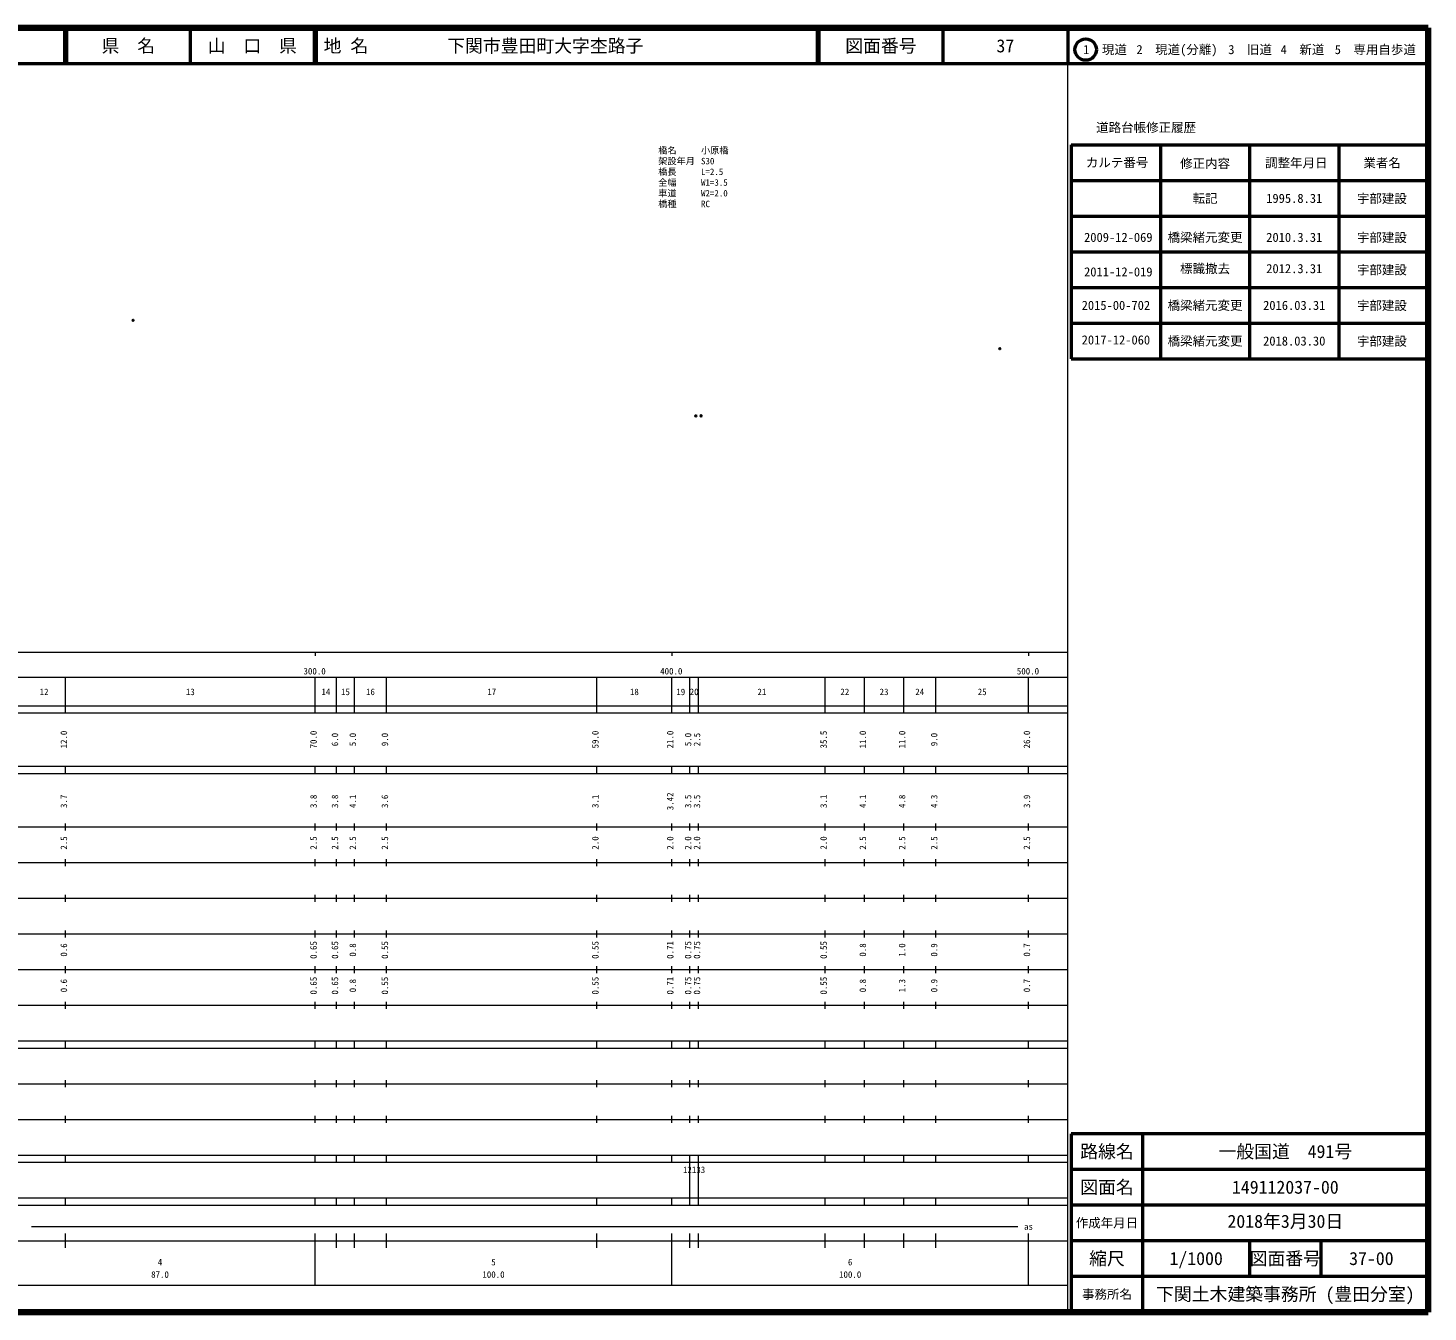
# Model space of a CAD drawing. Units: millimetres, scale not verified. Extents: x 40000 to 680000, y 20000 to 380000.
# Drawn here: x 287490 to 680000, y 20000 to 380000 of the extents above; entities that cross this region are included whole.
import ezdxf
from ezdxf.enums import TextEntityAlignment as Align

# ---------------------------------------------------------------- set-up
doc = ezdxf.new("R2010")
doc.units = ezdxf.units.MM
doc.header["$LTSCALE"] = 1000
doc.header["$PDMODE"] = 32
doc.header["$PDSIZE"] = 500
for name, color, linetype in [('M-OTRS', 6, 'Continuous'), ('M-STR-HTXT', 7, 'Continuous'), ('M-TTL-TXT', 7, 'Continuous')]:
    doc.layers.add(name, color=color, linetype=linetype)
for name, color, linetype, lineweight in [('M-TTL', 2, 'Continuous', 140), ('M-TTL-BAND', 7, 'Continuous', 13), ('M-TTL-FRAM', 2, 'Continuous', 50), ('M-TTL-LINE', 7, 'Continuous', 50)]:
    doc.layers.add(name, color=color, linetype=linetype, lineweight=lineweight)
doc.styles.add('ＭＳ ゴシック', font='')
doc.styles.get('ＭＳ ゴシック').set_extended_font_data('MS Gothic')

msp = doc.modelspace()

# ---------------------------------------------------------------- linework, layer by layer
at = {"layer": 'M-OTRS'}
for p in [(316940, 298044), (559955, 290103), (474718, 271235), (476204, 271271)]:
    msp.add_point(p, dxfattribs=at)
at = {"layer": 'M-TTL'}
for p, q in [((680000, 380000), (40000, 380000)), ((680000, 20000), (680000, 380000)), ((40000, 20000), (680000, 20000))]:
    msp.add_line(p, q, dxfattribs=at)
at = {"layer": 'M-TTL-BAND'}
for p, q in [((579000, 20000), (579000, 370000)), ((40000, 205000), (579000, 205000)), ((368000, 205000), (368000, 204000)), ((468000, 205000), (468000, 204000)), ((568000, 205000), (568000, 204000)), ((68000, 198000), (579000, 198000)), ((298000, 188000), (298000, 198000)), ((368000, 188000), (368000, 198000)), ((374000, 188000), (374000, 198000)), ((379000, 188000), (379000, 198000)), ((388000, 188000), (388000, 198000)), ((447000, 188000), (447000, 198000)), ((468000, 188000), (468000, 198000)), ((473000, 188000), (473000, 198000)), ((475500, 188000), (475500, 198000)), ((511000, 188000), (511000, 198000)), ((522000, 188000), (522000, 198000)), ((533000, 188000), (533000, 198000)), ((542000, 188000), (542000, 198000)), ((568000, 188000), (568000, 198000)), ((40000, 190000), (579000, 190000)), ((40000, 188000), (579000, 188000)), ((40000, 173000), (579000, 173000)), ((298000, 171000), (298000, 173000)), ((368000, 171000), (368000, 173000)), ((374000, 171000), (374000, 173000)), ((379000, 171000), (379000, 173000)), ((388000, 171000), (388000, 173000)), ((447000, 171000), (447000, 173000)), ((468000, 171000), (468000, 173000)), ((473000, 171000), (473000, 173000)), ((475500, 171000), (475500, 173000)), ((511000, 171000), (511000, 173000)), ((522000, 171000), (522000, 173000)), ((533000, 171000), (533000, 173000)), ((542000, 171000), (542000, 173000)), ((568000, 171000), (568000, 173000)), ((40000, 171000), (579000, 171000)), ((40000, 156000), (579000, 156000)), ((298000, 155000), (298000, 157000)), ((368000, 155000), (368000, 157000)), ((374000, 155000), (374000, 157000)), ((379000, 155000), (379000, 157000)), ((388000, 155000), (388000, 157000)), ((447000, 155000), (447000, 157000)), ((468000, 155000), (468000, 157000)), ((473000, 155000), (473000, 157000)), ((475500, 155000), (475500, 157000)), ((511000, 155000), (511000, 157000)), ((522000, 155000), (522000, 157000)), ((533000, 155000), (533000, 157000)), ((542000, 155000), (542000, 157000)), ((568000, 155000), (568000, 157000)), ((46000, 146000), (579000, 146000)), ((298000, 145000), (298000, 147000)), ((368000, 145000), (368000, 147000)), ((374000, 145000), (374000, 147000)), ((379000, 145000), (379000, 147000)), ((388000, 145000), (388000, 147000)), ((447000, 145000), (447000, 147000)), ((468000, 145000), (468000, 147000)), ((473000, 145000), (473000, 147000)), ((475500, 145000), (475500, 147000)), ((511000, 145000), (511000, 147000)), ((522000, 145000), (522000, 147000)), ((533000, 145000), (533000, 147000)), ((542000, 145000), (542000, 147000)), ((568000, 145000), (568000, 147000)), ((52000, 136000), (579000, 136000)), ((298000, 135000), (298000, 137000)), ((368000, 135000), (368000, 137000)), ((374000, 135000), (374000, 137000)), ((379000, 135000), (379000, 137000)), ((388000, 135000), (388000, 137000)), ((447000, 135000), (447000, 137000)), ((468000, 135000), (468000, 137000)), ((473000, 135000), (473000, 137000)), ((475500, 135000), (475500, 137000)), ((511000, 135000), (511000, 137000)), ((522000, 135000), (522000, 137000)), ((533000, 135000), (533000, 137000)), ((542000, 135000), (542000, 137000)), ((568000, 135000), (568000, 137000)), ((46000, 126000), (579000, 126000)), ((298000, 125000), (298000, 127000)), ((368000, 125000), (368000, 127000)), ((374000, 125000), (374000, 127000)), ((379000, 125000), (379000, 127000)), ((388000, 125000), (388000, 127000)), ((447000, 125000), (447000, 127000)), ((468000, 125000), (468000, 127000)), ((473000, 125000), (473000, 127000)), ((475500, 125000), (475500, 127000)), ((511000, 125000), (511000, 127000)), ((522000, 125000), (522000, 127000)), ((533000, 125000), (533000, 127000)), ((542000, 125000), (542000, 127000)), ((568000, 125000), (568000, 127000)), ((52000, 116000), (579000, 116000)), ((298000, 115000), (298000, 117000)), ((368000, 115000), (368000, 117000)), ((374000, 115000), (374000, 117000)), ((379000, 115000), (379000, 117000)), ((388000, 115000), (388000, 117000)), ((447000, 115000), (447000, 117000)), ((468000, 115000), (468000, 117000)), ((473000, 115000), (473000, 117000)), ((475500, 115000), (475500, 117000)), ((511000, 115000), (511000, 117000)), ((522000, 115000), (522000, 117000)), ((533000, 115000), (533000, 117000)), ((542000, 115000), (542000, 117000)), ((568000, 115000), (568000, 117000)), ((46000, 106000), (579000, 106000)), ((298000, 105000), (298000, 107000)), ((368000, 105000), (368000, 107000)), ((374000, 105000), (374000, 107000)), ((379000, 105000), (379000, 107000)), ((388000, 105000), (388000, 107000)), ((447000, 105000), (447000, 107000)), ((468000, 105000), (468000, 107000)), ((473000, 105000), (473000, 107000)), ((475500, 105000), (475500, 107000)), ((511000, 105000), (511000, 107000)), ((522000, 105000), (522000, 107000)), ((533000, 105000), (533000, 107000)), ((542000, 105000), (542000, 107000)), ((568000, 105000), (568000, 107000)), ((40000, 96000), (579000, 96000)), ((298000, 94000), (298000, 96000)), ((368000, 94000), (368000, 96000)), ((374000, 94000), (374000, 96000)), ((379000, 94000), (379000, 96000)), ((388000, 94000), (388000, 96000)), ((447000, 94000), (447000, 96000)), ((468000, 94000), (468000, 96000)), ((473000, 94000), (473000, 96000)), ((475500, 94000), (475500, 96000)), ((511000, 94000), (511000, 96000)), ((522000, 94000), (522000, 96000)), ((533000, 94000), (533000, 96000)), ((542000, 94000), (542000, 96000)), ((568000, 94000), (568000, 96000)), ((40000, 94000), (579000, 94000)), ((49000, 84000), (579000, 84000)), ((298000, 83000), (298000, 85000)), ((368000, 83000), (368000, 85000)), ((374000, 83000), (374000, 85000)), ((379000, 83000), (379000, 85000)), ((388000, 83000), (388000, 85000)), ((447000, 83000), (447000, 85000)), ((468000, 83000), (468000, 85000)), ((473000, 83000), (473000, 85000)), ((475500, 83000), (475500, 85000)), ((511000, 83000), (511000, 85000)), ((522000, 83000), (522000, 85000)), ((533000, 83000), (533000, 85000)), ((542000, 83000), (542000, 85000)), ((568000, 83000), (568000, 85000)), ((298000, 73000), (298000, 75000)), ((368000, 73000), (368000, 75000)), ((374000, 73000), (374000, 75000)), ((379000, 73000), (379000, 75000)), ((388000, 73000), (388000, 75000)), ((447000, 73000), (447000, 75000)), ((468000, 73000), (468000, 75000)), ((473000, 73000), (473000, 75000)), ((475500, 73000), (475500, 75000)), ((511000, 73000), (511000, 75000)), ((522000, 73000), (522000, 75000)), ((533000, 73000), (533000, 75000)), ((542000, 73000), (542000, 75000)), ((568000, 73000), (568000, 75000)), ((40000, 74000), (579000, 74000)), ((40000, 64000), (579000, 64000)), ((298000, 62000), (298000, 64000)), ((368000, 62000), (368000, 64000)), ((374000, 62000), (374000, 64000)), ((379000, 62000), (379000, 64000)), ((388000, 62000), (388000, 64000)), ((447000, 62000), (447000, 64000)), ((468000, 62000), (468000, 64000)), ((473000, 62000), (473000, 64000)), ((475500, 62000), (475500, 64000)), ((511000, 62000), (511000, 64000)), ((522000, 62000), (522000, 64000)), ((533000, 62000), (533000, 64000)), ((542000, 62000), (542000, 64000)), ((568000, 62000), (568000, 64000)), ((40000, 62000), (579000, 62000)), ((473000, 52000), (473000, 62000)), ((475500, 52000), (475500, 62000)), ((40000, 52000), (579000, 52000)), ((298000, 50000), (298000, 52000)), ((368000, 50000), (368000, 52000)), ((374000, 50000), (374000, 52000)), ((379000, 50000), (379000, 52000)), ((388000, 50000), (388000, 52000)), ((447000, 50000), (447000, 52000)), ((468000, 50000), (468000, 52000)), ((473000, 50000), (473000, 52000)), ((475500, 50000), (475500, 52000)), ((511000, 50000), (511000, 52000)), ((522000, 50000), (522000, 52000)), ((533000, 50000), (533000, 52000)), ((542000, 50000), (542000, 52000)), ((568000, 50000), (568000, 52000)), ((40000, 50000), (579000, 50000)), ((288500, 44000), (565000, 44000)), ((40000, 40000), (579000, 40000)), ((298000, 38000), (298000, 42000)), ((368000, 27500), (368000, 42000)), ((374000, 38000), (374000, 42000)), ((379000, 38000), (379000, 42000)), ((388000, 38000), (388000, 42000)), ((447000, 38000), (447000, 42000)), ((468000, 27500), (468000, 42000)), ((473000, 38000), (473000, 42000)), ((475500, 38000), (475500, 42000)), ((511000, 38000), (511000, 42000)), ((522000, 38000), (522000, 42000)), ((533000, 38000), (533000, 42000)), ((542000, 38000), (542000, 42000)), ((568000, 27500), (568000, 42000)), ((68000, 27500), (579000, 27500))]:
    msp.add_line(p, q, dxfattribs=at)
at = {"layer": 'M-TTL-FRAM'}
for p, q in [((580000, 347197), (580000, 287197)), ((580000, 347197), (680000, 347197)), ((580000, 287197), (680000, 287197)), ((680000, 70000), (580000, 70000)), ((580000, 70000), (580000, 20000))]:
    msp.add_line(p, q, dxfattribs=at)
at = {"layer": 'M-TTL-LINE'}
for p, q in [((297750, 380000), (297750, 370000)), ((298250, 380000), (298250, 370000)), ((333000, 380000), (333000, 370000)), ((367750, 380000), (367750, 370000)), ((368250, 380000), (368250, 370000)), ((508747, 380000), (508747, 370000)), ((509247, 380000), (509247, 370000)), ((543997, 380000), (543997, 370000)), ((579000, 380000), (579000, 370000)), ((40000, 370000), (680000, 370000)), ((605000, 347197), (605000, 287197)), ((630000, 347197), (630000, 287197)), ((655000, 347197), (655000, 287197)), ((580000, 337197), (680000, 337197)), ((580000, 327197), (680000, 327197)), ((580000, 317197), (680000, 317197)), ((580000, 307197), (680000, 307197)), ((580000, 297197), (680000, 297197)), ((600000, 70000), (600000, 20000)), ((680000, 60000), (580000, 60000)), ((680000, 50000), (580000, 50000)), ((680000, 40000), (580000, 40000)), ((630000, 40000), (630000, 30000)), ((650000, 40000), (650000, 30000)), ((680000, 30000), (580000, 30000))]:
    msp.add_line(p, q, dxfattribs=at)
msp.add_circle((584031, 373958), 3000, dxfattribs=at)

# ---------------------------------------------------------------- texts
at = {"layer": 'M-STR-HTXT', "style": 'ＭＳ ゴシック'}
for s, p in [('橋名', (464186, 344216)), ('小原橋', (476186, 344216)), ('架設年月', (464186, 341216)), ('S30', (476186, 341216)), ('橋長', (464186, 338216)), ('全幅', (464186, 335216)), ('W1=3.5', (476186, 335216)), ('L=2.5', (476186, 338216)), ('車道', (464186, 332216)), ('W2=2.0', (476186, 332216)), ('橋種', (464186, 329216)), ('RC', (476186, 329216))]:
    msp.add_text(s, height=1833, dxfattribs=at).set_placement(p, align=Align.BOTTOM_LEFT)
at = {"layer": 'M-TTL-BAND', "style": 'ＭＳ ゴシック'}
for s, p in [('300.0', (367844, 198195)), ('400.0', (467844, 198195)), ('500.0', (567844, 198195)), ('12', (292000, 192405)), ('13', (333000, 192405)), ('14', (371000, 192405)), ('15', (376500, 192405)), ('16', (383500, 192405)), ('17', (417500, 192405)), ('18', (457500, 192405)), ('19', (470500, 192405)), ('20', (474250, 192405)), ('21', (493250, 192405)), ('22', (516500, 192405)), ('23', (527500, 192405)), ('24', (537500, 192405)), ('25', (555000, 192405)), ('as', (568000, 42500)), ('4', (324500, 32523)), ('5', (418000, 32523)), ('6', (518000, 32523)), ('87.0', (324500, 29033)), ('100.0', (418000, 29033)), ('100.0', (518000, 29033))]:
    msp.add_text(s, height=1833, dxfattribs=at).set_placement(p, align=Align.BOTTOM_CENTER)
for s, p in [('12.0', (299000, 180500)), ('70.0', (369000, 180500)), ('6.0', (375000, 180500)), ('5.0', (380000, 180500)), ('9.0', (389000, 180500)), ('59.0', (448000, 180500)), ('21.0', (469000, 180500)), ('5.0', (474000, 180500)), ('2.5', (476500, 180500)), ('35.5', (512000, 180500)), ('11.0', (523000, 180500)), ('11.0', (534000, 180500)), ('9.0', (543000, 180500)), ('26.0', (569000, 180500)), ('3.7', (299000, 163174)), ('3.8', (369000, 163174)), ('3.8', (375000, 163174)), ('4.1', (380000, 163174)), ('3.6', (389000, 163174)), ('3.1', (448000, 163174)), ('3.42', (469000, 163174)), ('3.5', (474000, 163174)), ('3.5', (476500, 163174)), ('3.1', (512000, 163174)), ('4.1', (523000, 163174)), ('4.8', (534000, 163174)), ('4.3', (543000, 163174)), ('3.9', (569000, 163174)), ('2.5', (299000, 151500)), ('2.5', (369000, 151500)), ('2.5', (375000, 151500)), ('2.5', (380000, 151500)), ('2.5', (389000, 151500)), ('2.0', (448000, 151500)), ('2.0', (469000, 151500)), ('2.0', (474000, 151500)), ('2.0', (476500, 151500)), ('2.0', (512000, 151500)), ('2.5', (523000, 151500)), ('2.5', (534000, 151500)), ('2.5', (543000, 151500)), ('2.5', (569000, 151500)), ('0.6', (299000, 121500)), ('0.65', (369000, 121500)), ('0.65', (375000, 121500)), ('0.8', (380000, 121500)), ('0.55', (389000, 121500)), ('0.55', (448000, 121500)), ('0.71', (469000, 121500)), ('0.75', (474000, 121500)), ('0.75', (476500, 121500)), ('0.55', (512000, 121500)), ('0.8', (523000, 121500)), ('1.0', (534000, 121500)), ('0.9', (543000, 121500)), ('0.7', (569000, 121500)), ('0.65', (369000, 111500)), ('0.65', (375000, 111500)), ('0.55', (389000, 111500)), ('0.55', (448000, 111500)), ('0.71', (469000, 111500)), ('0.75', (474000, 111500)), ('0.75', (476500, 111500)), ('0.55', (512000, 111500)), ('0.6', (299000, 111500)), ('0.8', (380000, 111500)), ('0.8', (523000, 111500)), ('1.3', (534000, 111500)), ('0.9', (543000, 111500)), ('0.7', (569000, 111500))]:
    msp.add_text(s, height=1833, rotation=90, dxfattribs=at).set_placement(p, align=Align.BOTTOM_CENTER)
msp.add_text('12133', height=1833, dxfattribs=at).set_placement((471125, 58405), align=Align.BOTTOM_LEFT)
at = {"layer": 'M-TTL-TXT', "style": 'ＭＳ ゴシック'}
for s, height, p in [('県\u3000名', 3666, (315625, 375000)), ('山\u3000口\u3000県', 3666, (350375, 375000)), ('図面番号', 3666, (526622, 375000)), ('37', 3666, (561497, 375000)), ('1\u3000現道', 2566, (589448, 373958)), ('2\u3000現道(分離)', 2566, (609619, 373958)), ('3\u3000旧道', 2566, (630121, 373958)), ('4\u3000新道', 2566, (644824, 373958)), ('5\u3000専用自歩道', 2566, (665228, 373958)), ('道路台帳修正履歴', 2566, (600968, 352113)), ('カルテ番号', 2566, (592839, 342277)), ('修正内容', 2566, (617509, 342023)), ('調整年月日', 2566, (643089, 342197)), ('業者名', 2566, (667134, 342197)), ('転記', 2566, (617500, 332245)), ('宇部建設', 2566, (667077, 332189)), ('1995.8.31', 2566, (642500, 332245)), ('2009-12-069', 2566, (593175, 321313)), ('橋梁緒元変更', 2566, (617500, 321313)), ('2010.3.31', 2566, (642500, 321313)), ('宇部建設', 2566, (667077, 321256)), ('2011-12-019', 2566, (593175, 311631)), ('宇部建設', 2566, (667077, 312189)), ('2015-00-702', 2566, (592500, 302245)), ('橋梁緒元変更', 2566, (617500, 302245)), ('2016.03.31', 2566, (642500, 302245)), ('宇部建設', 2566, (667077, 302189)), ('橋梁緒元変更', 2566, (617500, 292245)), ('2018.03.30', 2566, (642500, 292245)), ('宇部建設', 2566, (667077, 292189)), ('路線名', 3666, (590000, 65000)), ('路線名', 3666, (590000, 65000)), ('一般国道\u3000491号', 3666, (640000, 65000)), ('図面名', 3666, (590000, 55000)), ('図面名', 3666, (590000, 55000)), ('149112037-00', 3666, (640000, 55000)), ('作成年月日', 2566, (590000, 45000)), ('作成年月日', 2566, (590000, 45000)), ('縮尺', 3666, (590000, 35000)), ('縮尺', 3666, (590000, 35000)), ('1/1000', 3666, (615000, 35000)), ('図面番号', 3666, (640000, 35000)), ('図面番号', 3666, (640000, 35000)), ('37-00', 3666, (664125, 35000)), ('事務所名', 2566, (590000, 25000)), ('事務所名', 2566, (590000, 25000)), ('下関土木建築事務所 (豊田分室)', 3666, (640000, 25000))]:
    msp.add_text(s, height=height, dxfattribs=at).set_placement(p, align=Align.MIDDLE_CENTER)
for s, p in [('地 名', (370380, 375000)), ('下関市豊田町大字杢路子', (405024, 375000))]:
    msp.add_text(s, height=3666, dxfattribs=at).set_placement(p, align=Align.MIDDLE_LEFT)
for s, height, p in [('標識撤去', 2566, (617500, 310495)), ('2012.3.31', 2566, (642500, 310495)), ('2017-12-060', 2566, (592500, 290495)), ('2018年3月30日', 3666, (640000, 42500))]:
    msp.add_text(s, height=height, dxfattribs=at).set_placement(p, align=Align.BOTTOM_CENTER)

doc.saveas('drawing.dxf')
